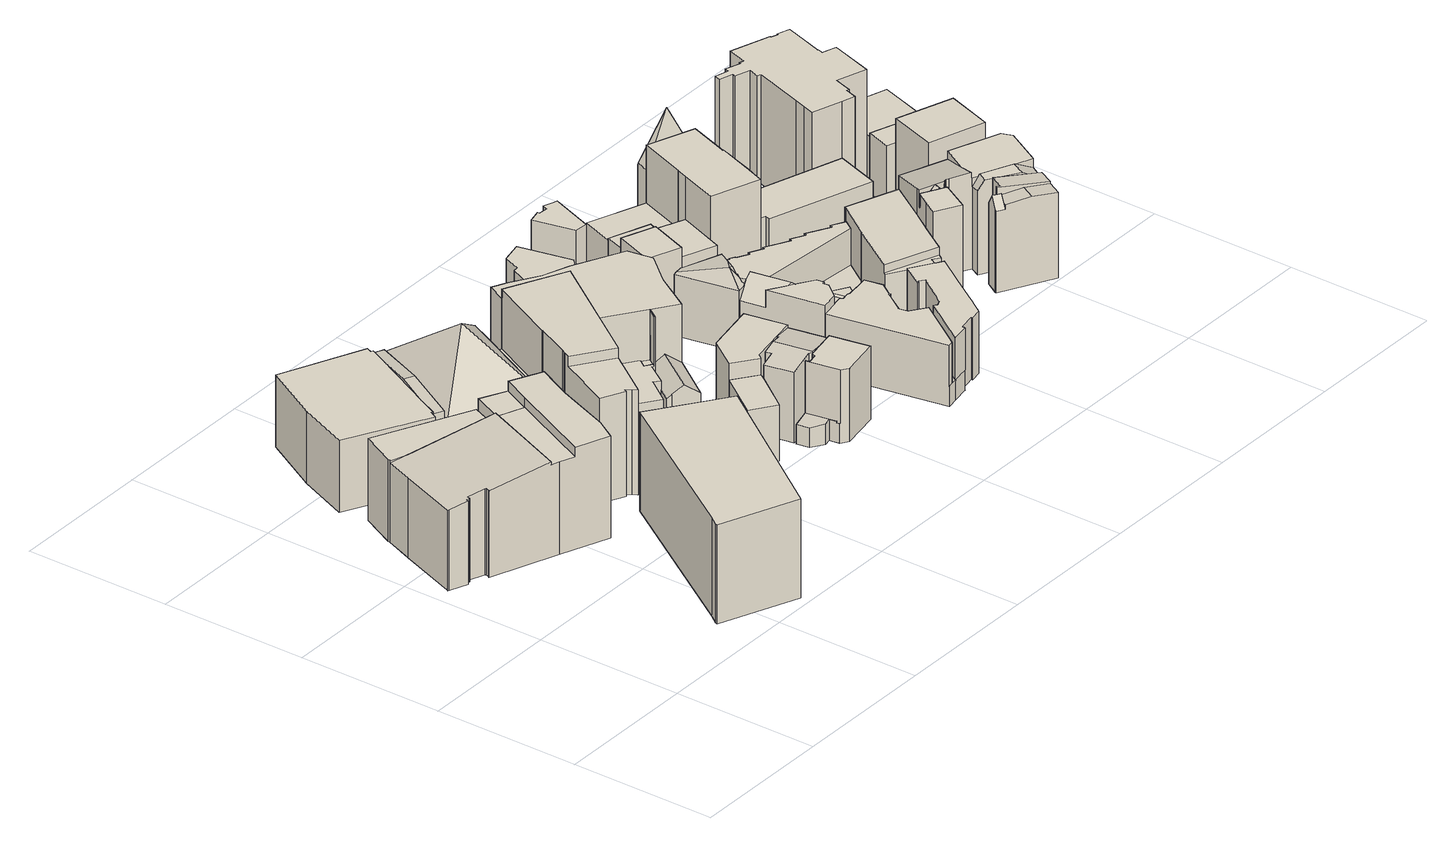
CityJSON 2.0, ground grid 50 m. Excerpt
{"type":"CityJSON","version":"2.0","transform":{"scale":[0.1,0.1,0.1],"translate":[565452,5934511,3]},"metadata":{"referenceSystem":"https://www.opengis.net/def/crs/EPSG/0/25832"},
"CityObjects":{
"building1":{"type":"Building","attributes":{"Gemeindeschluessel":"02100108","Geometrietyp2DReferenz":"3000","measuredHeight":35,"function":"31001_2010","roofType":"1000","storeysAboveGround":9},"address":[{"Country":"Germany","Locality":"Hamburg","ThoroughfareName":"Dammtorstraße","ThoroughfareNumber":"30"}],"geometry":[{"type":"Solid","lod":"2","boundaries":[[[[0,1,2,3,4,5,6,7,8,9,10,11,12,13,14,15,16,17,18]],[[2,19,20,21,22,23,24]],[[25,26,27,28,29,30,31]],[[32,33,34,35]],[[36,6,5,37]],[[37,5,4,38]],[[30,1,0,31]],[[39,18,17,40]],[[40,17,16,41]],[[41,16,15,42]],[[42,15,14,43]],[[43,14,13,44]],[[44,13,12,45]],[[45,12,11,46]],[[46,11,10,47]],[[47,10,9,48]],[[48,9,8,49]],[[49,8,7,50]],[[50,7,6,36]],[[51,23,22,52]],[[52,22,21,53]],[[34,20,19,35]],[[2,24,3]],[[26,54,55,27]],[[56,57,58,59]],[[59,58,60,61]],[[61,60,62,63]],[[56,59,61,63,64,39,40,41,42,43,44,45,46,47,48,49,50,36,37,38,51,52,53,65,66,67,68,69]],[[51,38,4,3,24,23]],[[39,64,25,31,0,18]],[[70,69,68,71]],[[57,56,69,70]],[[71,68,67,72]],[[64,63,62,54,26,25]],[[67,66,28,27,55,72]],[[66,65,33,32,29,28]],[[65,53,21,20,34,33]],[[1,30,29,32,35,19,2]],[[71,72,55,54,62,60,58,57,70]]]]}]},
"building2":{"type":"Building","attributes":{"Gemeindeschluessel":"02100108","Geometrietyp2DReferenz":"3000","measuredHeight":34.11,"function":"31001_2010","roofType":"1000","storeysAboveGround":8},"address":[{"Country":"Germany","Locality":"Hamburg","ThoroughfareName":"Gänsemarkt","ThoroughfareNumber":"45"}],"geometry":[{"type":"Solid","lod":"2","boundaries":[[[[73,74,75,76]],[[77,78,79,80,75,74]],[[81,73,76,82,83,84]],[[84,83,79,78]],[[73,81,77,74]],[[81,84,78,77]],[[83,82,80,79]],[[82,76,75,80]]]]}]},
"building3":{"type":"Building","attributes":{"Gemeindeschluessel":"02100108","Geometrietyp2DReferenz":"3000","measuredHeight":31.42,"function":"31001_2090","roofType":"1000","storeysAboveGround":7},"address":[{"Country":"Germany","Locality":"Hamburg","ThoroughfareName":"Kleine Theaterstraße","ThoroughfareNumber":"10"}],"geometry":[{"type":"Solid","lod":"2","boundaries":[[[[85,86,87,88]],[[88,87,89,90]],[[90,89,91,92]],[[86,85,92,91]],[[92,85,88,90]],[[86,91,89,87]]]]}]},
"building4":{"type":"Building","attributes":{"name":"Staatsoper","Gemeindeschluessel":"02100108","Geometrietyp2DReferenz":"3000","measuredHeight":39.15,"function":"31001_3030","roofType":"1000","storeysAboveGround":8},"address":[{"Country":"Germany","Locality":"Hamburg","ThoroughfareName":"Dammtorstraße","ThoroughfareNumber":"28"}],"geometry":[{"type":"Solid","lod":"2","boundaries":[[[[93,94,95,96,97,98,99,100,101,102,103]],[[104,105,106,103,107]],[[108,109,110,111]],[[112,113,114,115,116,117]],[[118,119,120,116,115,121,122,123,124]],[[105,125,126,93,106]],[[121,115,127,128]],[[114,129,130,131,132,133,134,135,127,115]],[[136,99,98,137]],[[137,98,97,138]],[[138,97,96,139]],[[139,96,95,140]],[[126,94,93]],[[103,102,107]],[[141,101,100,142]],[[142,100,99,136]],[[109,112,117,110]],[[143,120,119,144]],[[145,123,122,146]],[[147,135,134,148]],[[148,134,133,149]],[[149,133,132,150]],[[150,132,131,151]],[[151,131,130,152]],[[152,130,129,153]],[[154,155,156,143,144,141,142,136,137,138,139,140,145,146,157,147,148,149,150,151,152,153]],[[145,140,95,94,126,125,124,123]],[[141,144,119,118,104,107,102,101]],[[143,156,111,110,117,116,120]],[[157,146,122,121,128]],[[147,157,128,127,135]],[[154,153,129,114,113]],[[156,155,108,111]],[[155,154,113,112,109,108]],[[118,124,125,105,104]],[[93,103,106]]]]}]},
"building5":{"type":"Building","attributes":{"Gemeindeschluessel":"02100108","Geometrietyp2DReferenz":"3000","measuredHeight":7.94,"function":"51009_1610","roofType":"1000"},"address":[{"Country":"Germany","Locality":"Hamburg"}],"geometry":[{"type":"Solid","lod":"2","boundaries":[[[[158,159,160,161]],[[161,160,162,163]],[[163,162,164,165]],[[165,164,166,167]],[[167,166,168,169]],[[170,171,172,173]],[[173,172,159,158]],[[174,175,171,170]],[[175,174,176,177]],[[177,176,169,168]],[[169,176,174,170,173,158,161,163,165,167]],[[177,168,166,164,162,160,159,172,171,175]]]]}]},
"building6":{"type":"Building","attributes":{"Gemeindeschluessel":"02100108","Geometrietyp2DReferenz":"3000","measuredHeight":39.45,"function":"31001_2010","roofType":"1000","storeysAboveGround":10},"address":[{"Country":"Germany","Locality":"Hamburg","ThoroughfareName":"Große Theaterstraße","ThoroughfareNumber":"25"}],"geometry":[{"type":"Solid","lod":"2","boundaries":[[[[178,179,180,181]],[[182,183,184,185]],[[185,184,186,187]],[[187,186,188,189]],[[190,191,192,193]],[[193,192,194,195]],[[196,197,198,199]],[[200,201,202,203]],[[204,205,206,207]],[[207,206,208,209]],[[180,210,211,181]],[[212,213,214,215]],[[215,214,216,217]],[[218,219,220,221]],[[222,223,224,225]],[[225,224,226,227]],[[181,211,228,178]],[[229,230,231,232]],[[202,201,233,234,194,192,191,198,197,235]],[[195,194,234,236]],[[237,238,203,202,235,239]],[[199,198,191,190,189,188]],[[240,241,242,216,214,213,220,219,243,208,206,205,200,203,238]],[[212,215,217,244,229,232,245,246,247,248,249,182,185,187,189,190,193,195,236,222,225,227,250,251,204,207,209,252,218,221]],[[253,254,226,224,223,255]],[[256,231,230,257,228,211,210,237,239,258]],[[253,255,233,201]],[[226,254,250,227]],[[218,252,243,219]],[[241,240,179,178,228,257]],[[229,244,242,241,257,230]],[[244,217,216,242]],[[212,221,220,213]],[[240,238,237,210,180,179]],[[252,209,208,243]],[[231,256,245,232]],[[256,258,246,245]],[[204,251,201,200,205]],[[251,250,254,253,201]],[[222,236,234,233,255,223]],[[247,246,258,239,235]],[[183,182,249,259]],[[259,249,248,260]],[[248,247,235,197,196,260]],[[259,260,196,199,188,186,184,183]]]]}]},
"building7":{"type":"Building","attributes":{"Gemeindeschluessel":"02100108","Geometrietyp2DReferenz":"3000","measuredHeight":18.53,"function":"31001_2310","roofType":"3100","storeysAboveGround":3},"address":[{"Country":"Germany","Locality":"Hamburg","ThoroughfareName":"Büschstraße","ThoroughfareNumber":"9"}],"geometry":[{"type":"Solid","lod":"2","boundaries":[[[[261,262,263,264]],[[262,265,266,263]],[[267,268,269,270]],[[269,262,261,270]],[[262,271,272,265]],[[273,274,275,276]],[[277,278,279,280,281,282,283,273,276,284]],[[285,275,274,286,287,272,271,288,289,290]],[[287,286,283,282]],[[291,277,284,292]],[[284,276,275,285,292]],[[286,274,273,283]],[[279,278,289,288,268,267]],[[278,277,291,290,289]],[[262,269,268,288,271,262,263]],[[282,281,266,265,272,287]],[[280,279,267,270,261,264]],[[281,280,264,263,266]],[[291,292,285,290]]]]}]},
"building8":{"type":"Building","attributes":{"Gemeindeschluessel":"02100108","Geometrietyp2DReferenz":"3000","measuredHeight":19.23,"function":"31001_2010","roofType":"1000","storeysAboveGround":5},"address":[{"Country":"Germany","Locality":"Hamburg","ThoroughfareName":"Büschstraße"}],"geometry":[{"type":"Solid","lod":"2","boundaries":[[[[293,294,295,296,297]],[[298,299,300,301,302]],[[299,296,295,300]],[[300,295,294,301]],[[301,294,293,302]],[[298,297,296,299]],[[298,302,293,297]]]]}]},
"building9":{"type":"Building","attributes":{"Gemeindeschluessel":"02100108","Geometrietyp2DReferenz":"3000","measuredHeight":25.16,"function":"31001_2310","roofType":"1000","storeysAboveGround":5},"address":[{"Country":"Germany","Locality":"Hamburg","ThoroughfareName":"Colonnaden","ThoroughfareNumber":"21"}],"geometry":[{"type":"Solid","lod":"2","boundaries":[[[[303,304,305,306,307,308,309]],[[310,311,312,313]],[[312,307,306,313]],[[314,305,304,315]],[[315,304,303,316]],[[316,303,309,317]],[[318,319,320,321]],[[321,320,322,323]],[[323,322,324,325]],[[325,324,326,327]],[[327,326,328,329]],[[330,331,314,315,316,317,318,321,323,325,327,329]],[[331,330,332,333,311,310]],[[334,308,307,312,311,333]],[[332,330,329,328]],[[314,331,310,313,306,305]],[[318,317,309,308,334,319]],[[332,328,326,324,322,320,319,334,333]]]]}]},
"building10":{"type":"Building","attributes":{"Gemeindeschluessel":"02100108","Geometrietyp2DReferenz":"3000","measuredHeight":24.5,"function":"31001_2010","roofType":"1000","storeysAboveGround":6},"address":[{"Country":"Germany","Locality":"Hamburg","ThoroughfareName":"Büschstraße","ThoroughfareNumber":"12"}],"geometry":[{"type":"Solid","lod":"2","boundaries":[[[[335,336,337,338,339,340]],[[341,342,343,344,345,346]],[[343,338,337,344]],[[344,337,336,345]],[[345,336,335,346]],[[341,340,339,342]],[[342,339,338,343]],[[341,346,335,340]]]]}]},
"building11":{"type":"Building","attributes":{"Gemeindeschluessel":"02100108","Geometrietyp2DReferenz":"3000","measuredHeight":25.73,"function":"31001_2310","roofType":"3100","storeysAboveGround":5},"address":[{"Country":"Germany","Locality":"Hamburg","ThoroughfareName":"Colonnaden","ThoroughfareNumber":"25"}],"geometry":[{"type":"Solid","lod":"2","boundaries":[[[[347,348,349,350,351,352,353,354]],[[355,354,353,356]],[[356,353,352,357]],[[358,349,348,359]],[[359,348,347,360]],[[360,347,354,355]],[[361,362,363,364]],[[358,359,360,355,356,357,365,361,364,366]],[[367,366,364,363]],[[362,361,365,368]],[[358,366,367,350,349]],[[365,357,352,351,368]],[[362,368,351,350,367,363]]]]}]},
"building12":{"type":"Building","attributes":{"Gemeindeschluessel":"02100108","Geometrietyp2DReferenz":"3000","measuredHeight":24.22,"function":"31001_2310","roofType":"1000","storeysAboveGround":6},"address":[{"Country":"Germany","Locality":"Hamburg","ThoroughfareName":"Colonnaden","ThoroughfareNumber":"37"}],"geometry":[{"type":"Solid","lod":"2","boundaries":[[[[369,370,371,372,373,374,375,376,377,378]],[[379,380,381,382,383,384,385,386,387,388]],[[379,378,377,380]],[[380,377,376,381]],[[381,376,375,382]],[[382,375,374,383]],[[383,374,373,384]],[[384,373,372,385]],[[385,372,371,386]],[[386,371,370,387]],[[387,370,369,388]],[[379,388,369,378]]]]}]},
"building13":{"type":"Building","attributes":{"Gemeindeschluessel":"02100108","Geometrietyp2DReferenz":"3000","measuredHeight":22.29,"function":"31001_2010","roofType":"3200","storeysAboveGround":4},"address":[{"Country":"Germany","Locality":"Hamburg","ThoroughfareName":"Colonnaden","ThoroughfareNumber":"60"}],"geometry":[{"type":"Solid","lod":"2","boundaries":[[[[389,390,391,392]],[[390,393,394,395,396,397,391]],[[398,399,400,390,389]],[[401,402,403,390,400]],[[403,393,390]],[[404,389,392,405]],[[406,397,396,407]],[[407,396,395,408]],[[408,395,394,409]],[[410,399,398,411]],[[411,398,389,404]],[[412,402,401,413]],[[412,413,410,411,404,405,406,407,408,409]],[[412,409,394,393,403,402]],[[410,413,401,400,399]],[[406,405,392,391,397]]]]}]},
"building14":{"type":"Building","attributes":{"Gemeindeschluessel":"02100108","Geometrietyp2DReferenz":"3000","measuredHeight":24.41,"function":"31001_2310","roofType":"3100","storeysAboveGround":4},"address":[{"Country":"Germany","Locality":"Hamburg","ThoroughfareName":"Colonnaden","ThoroughfareNumber":"50"}],"geometry":[{"type":"Solid","lod":"2","boundaries":[[[[414,415,416,417,418,419]],[[420,421,422,423,424,425,415,426,427]],[[428,429,430,431,432]],[[433,434,435,436,437]],[[438,439,440,441,442]],[[404,419,418,411]],[[414,426,415]],[[425,424,443]],[[444,423,422,445]],[[431,421,420,432]],[[446,447,448,449]],[[449,448,450,451]],[[451,450,452,453]],[[453,452,454,455]],[[455,454,456,457]],[[457,456,458,459]],[[437,430,429,433]],[[442,435,434,438]],[[460,441,440,461]],[[461,440,439,462]],[[463,464,465,466]],[[466,465,467,468]],[[468,467,469,470]],[[471,472,404,411,446,449,451,453,455,457,459,463,466,468,470,473,444,445,474,475,460,461,462]],[[472,471,428,432,420,427]],[[471,462,439,438,434,433,429,428]],[[460,475,436,435,442,441]],[[475,474,431,430,437,436]],[[476,473,470,469]],[[464,463,459,458]],[[474,445,422,421,431]],[[444,473,476,443,424,423]],[[404,472,427,426,414,419]],[[415,425,416]],[[446,411,418,417,447]],[[464,458,456,454,452,450,448,447,417,416,425,443,476,469,467,465]]]]}]},
"building15":{"type":"Building","attributes":{"Gemeindeschluessel":"02100108","Geometrietyp2DReferenz":"3000","measuredHeight":21.45,"function":"31001_2310","roofType":"1000","storeysAboveGround":5},"address":[{"Country":"Germany","Locality":"Hamburg","ThoroughfareName":"Colonnaden","ThoroughfareNumber":"46"}],"geometry":[{"type":"Solid","lod":"2","boundaries":[[[[477,478,479,480,481,482,483,484,485]],[[486,487,488,489]],[[489,488,490,491]],[[491,490,492,493]],[[494,495,496,497]],[[497,496,498,499]],[[483,500,501,484]],[[484,501,502,485]],[[481,503,504,482]],[[505,506,507,508]],[[509,510,511,512]],[[512,511,513,514]],[[514,513,515,516]],[[480,517,503,481]],[[518,519,520,521]],[[521,520,522,523]],[[523,522,524,525]],[[525,524,526,527]],[[528,529,530,531]],[[532,533,534,535]],[[536,537,538,539]],[[540,541,542,543]],[[543,542,544,545]],[[546,479,478,547]],[[547,478,477,548]],[[499,498,549,550]],[[551,552,553,554]],[[554,553,555,556]],[[557,558,559,548,477,485,502,560,561,562,563]],[[564,565,566,527,526,567,550,549,568,569,570]],[[507,571,572,573,541,540,574,575,576,508]],[[517,515,513,511,510,577,578,579,580,581,538,537,534,533,544,542,541,573,572,571,507,506,504,503]],[[582,583,584,585,586,509,512,514,516,587,546,547,548,559,558,557,563,588,589,486,489,491,493,590,551,554,556,591,592,593,594,536,539],[543,545,595,528,531,596,518,521,523,525,527,566,565,564,570,597,598,599,600,601,602,505,508,576,575,574,540]],[[561,560,502,501,500,603,604,605,606,569,568,549,498,496,495,492,490,488,487,607,608,562]],[[550,567,526,524,522,520,519,609,530,529,532,535,610,611,612,555,553,552,494,497,499]],[[562,608,607,487,486,589,588,563]],[[500,483,482,504,506,505,602,601,600,603]],[[509,586,585,584,579,578,577,510]],[[537,536,594,593,592,611,610,535,534]],[[584,583,582,539,538,581,580,579]],[[595,545,544,533,532,529,528]],[[530,609,519,518,596,531]],[[612,611,592,591,556,555]],[[480,479,546,587,516,515,517]],[[492,495,494,552,551,590,493]],[[604,603,600,599,598,605]],[[598,597,570,569,606,605]]]]}]},
"building16":{"type":"Building","attributes":{"Gemeindeschluessel":"02000000","Geometrietyp2DReferenz":"3000","measuredHeight":25.08,"function":"31001_2010","roofType":"1000","storeysAboveGround":6},"address":[{"Country":"Germany","Locality":"Hamburg","ThoroughfareName":"Colonnaden 68"}],"geometry":[{"type":"Solid","lod":"2","boundaries":[[[[613,614,615,616,617,618,619,620,621,622]],[[623,624,625,626,627,628,629,630,631,632]],[[623,622,621,624]],[[624,621,620,625]],[[625,620,619,626]],[[626,619,618,627]],[[627,618,617,628]],[[628,617,616,629]],[[629,616,615,630]],[[630,615,614,631]],[[631,614,613,632]],[[632,613,622,623]]]]}]},
"building17":{"type":"Building","attributes":{"Gemeindeschluessel":"02100108","Geometrietyp2DReferenz":"3000","measuredHeight":20.01,"function":"31001_1120","roofType":"1000","storeysAboveGround":4},"address":[{"Country":"Germany","Locality":"Hamburg","ThoroughfareName":"Fehlandtstraße","ThoroughfareNumber":"43"}],"geometry":[{"type":"Solid","lod":"2","boundaries":[[[[633,634,635,636]],[[637,638,634,633]],[[639,640,638,637]],[[640,639,636,635]],[[636,639,637,633]],[[640,635,634,638]]]]}]},
"building18":{"type":"Building","attributes":{"Gemeindeschluessel":"02100108","Geometrietyp2DReferenz":"3000","measuredHeight":16.62,"function":"31001_2100","roofType":"1000","storeysAboveGround":4},"address":[{"Country":"Germany","Locality":"Hamburg","ThoroughfareName":"Fehlandtstraße","ThoroughfareNumber":"41"}],"geometry":[{"type":"Solid","lod":"2","boundaries":[[[[641,642,643,644]],[[645,646,644,643]],[[647,648,646,645]],[[647,649,650,648]],[[650,649,651,652]],[[652,651,642,641]],[[643,642,651,649,647,645]],[[641,644,646,648,650,652]]]]}]},
"building19":{"type":"Building","attributes":{"Gemeindeschluessel":"02100108","Geometrietyp2DReferenz":"3000","measuredHeight":19.13,"function":"31001_2010","roofType":"1000","storeysAboveGround":6},"address":[{"Country":"Germany","Locality":"Hamburg","ThoroughfareName":"Große Theaterstraße","ThoroughfareNumber":"7"}],"geometry":[{"type":"Solid","lod":"2","boundaries":[[[[653,592,654,655]],[[656,657,658,659,660,661]],[[662,663,664,665]],[[666,667,668,669]],[[670,671,672,673]],[[673,672,674,675]],[[675,674,676,677]],[[678,679,671,670]],[[680,681,682,683]],[[683,682,684,685]],[[685,684,686,687]],[[687,686,688,689]],[[689,688,690,691]],[[691,690,692,693]],[[693,692,694,695]],[[695,694,696,697]],[[697,696,698,699]],[[657,656,700,701]],[[702,703,704,705]],[[659,658,655,654]],[[667,666,706,707]],[[707,706,708,709]],[[592,653,710,556]],[[556,710,665,664]],[[663,662,711,712]],[[712,711,713,714]],[[714,713,669,668]],[[715,716,717,718]],[[718,717,719,720]],[[720,719,721,722]],[[722,721,723,724]],[[724,723,661,660]],[[659,654,592,556,664,663,712,714,668,667,707,709,725,726,678,670,673,675,677,680,683,685,687,689,691,693,695,697,699,715,718,720,722,724,660]],[[725,709,708,701,700,703,702,727]],[[716,715,699,698]],[[679,678,726,728]],[[728,726,725,727]],[[680,677,676,705,704,681]],[[653,655,658,657,701,708,706,666,669,713,711,662,665,710]],[[716,698,696,694,692,690,688,686,684,682,681,704,703,700,656,661,723,721,719,717]],[[728,727,702,705,676,674,672,671,679]]]]}]},
"building20":{"type":"Building","attributes":{"Gemeindeschluessel":"02100108","Geometrietyp2DReferenz":"3000","measuredHeight":17.38,"function":"31001_2050","roofType":"1000","storeysAboveGround":4},"address":[{"Country":"Germany","Locality":"Hamburg","ThoroughfareName":"Große Theaterstraße","ThoroughfareNumber":"41"}],"geometry":[{"type":"Solid","lod":"2","boundaries":[[[[729,730,731,732]],[[733,734,735,736]],[[732,737,738,729]],[[739,731,730,740]],[[741,742,743,738,737,744,735,734]],[[745,733,736,746,739,740,747,748]],[[733,745,741,734]],[[745,748,742,741]],[[748,747,743,742]],[[747,740,730,729,738,743]],[[739,746,744,737,732,731]],[[746,736,735,744]]]]}]},
"building21":{"type":"Building","attributes":{"Gemeindeschluessel":"02100108","Geometrietyp2DReferenz":"3000","measuredHeight":42.84,"function":"31001_2010","roofType":"1000","storeysAboveGround":8},"address":[{"Country":"Germany","Locality":"Hamburg","ThoroughfareName":"Große Theaterstraße","ThoroughfareNumber":"42"}],"geometry":[{"type":"Solid","lod":"2","boundaries":[[[[749,750,751,752,753,754]],[[755,756,757,758,759]],[[757,760,758]],[[756,761,757]],[[762,754,753,763]],[[764,750,749,765]],[[765,749,754,762]],[[766,767,768,769]],[[769,768,770,771]],[[771,770,772,773]],[[773,772,774,775]],[[751,776,777,752]],[[759,778,779,755]],[[780,781,782,783]],[[784,785,786,787]],[[787,786,761,756,755,779,781,780]],[[788,789,790,791,778,759,758,760]],[[766,769,771,773,775,792,793,794,764,765,762,763,790,789,784,787,780,783]],[[774,772,770,768,767,782,781,779,778,791,777,776,795,796,797]],[[785,784,789,788]],[[774,797,792,775]],[[782,767,766,783]],[[796,795,794,793]],[[797,796,793,792]],[[764,794,795,776,751,750]],[[790,763,753,752,777,791]],[[785,788,760,757,761,786]]]]}]},
"building22":{"type":"Building","attributes":{"Gemeindeschluessel":"02100108","Geometrietyp2DReferenz":"3000","measuredHeight":23.75,"function":"31001_1120","roofType":"1000","storeysAboveGround":5},"address":[{"Country":"Germany","Locality":"Hamburg","ThoroughfareName":"Große Theaterstraße","ThoroughfareNumber":"1"}],"geometry":[{"type":"Solid","lod":"2","boundaries":[[[[798,799,800,801]],[[801,800,802,803]],[[803,802,804,805]],[[806,807,808,809]],[[809,808,810,811]],[[811,810,812,813]],[[814,815,816,817]],[[817,816,818,819]],[[814,817,819,820,798,801,803,805,806,809,811,813]],[[814,813,812,821,822,815]],[[822,821,823,824]],[[807,806,805,804]],[[825,820,819,818]],[[798,820,825,824,823,799]],[[807,804,802,800,799,823,821,812,810,808]],[[825,818,816,815,822,824]]]]}]},
"building23":{"type":"Building","attributes":{"Gemeindeschluessel":"02100108","Geometrietyp2DReferenz":"3000","measuredHeight":17.25,"function":"31001_2010","roofType":"1000","storeysAboveGround":5},"address":[{"Country":"Germany","Locality":"Hamburg","ThoroughfareName":"Große Theaterstraße","ThoroughfareNumber":"44"}],"geometry":[{"type":"Solid","lod":"2","boundaries":[[[[826,827,828,829]],[[829,828,830,831]],[[831,830,832,833]],[[833,832,834,835]],[[836,837,838,839]],[[839,838,840,841]],[[841,840,842,843]],[[843,842,844,845]],[[837,836,835,834]],[[827,826,845,844]],[[845,826,829,831,833,835,836,839,841,843]],[[827,844,842,840,838,837,834,832,830,828]]]]}]},
"building24":{"type":"Building","attributes":{"Gemeindeschluessel":"02100108","Geometrietyp2DReferenz":"3000","measuredHeight":32.41,"function":"31001_2010","roofType":"3100","storeysAboveGround":5},"address":[{"Country":"Germany","Locality":"Hamburg","ThoroughfareName":"Neuer Jungfernstieg","ThoroughfareNumber":"15"}],"geometry":[{"type":"Solid","lod":"2","boundaries":[[[[846,847,848,849,850,851]],[[848,852,853,854,849]],[[847,855,856,857,858,859,852]],[[860,861,862,863,864,865]],[[866,867,857,856]],[[868,851,850,869]],[[846,855,847]],[[852,859,853]],[[870,864,863,871]],[[871,863,862,872]],[[872,862,861,873]],[[874,868,869,875,876,870,871,872,873]],[[868,874,866,856,855,846,851]],[[860,865,858,857,867]],[[874,873,861,860,867,866]],[[870,876,858,865,864]],[[876,875,854,853,859,858]],[[847,852,848]],[[875,869,850,849,854]]]]}]},
"building25":{"type":"Building","attributes":{"Gemeindeschluessel":"02100108","Geometrietyp2DReferenz":"3000","measuredHeight":33.99,"function":"31001_2010","roofType":"1000","storeysAboveGround":5},"address":[{"Country":"Germany","Locality":"Hamburg","ThoroughfareName":"Große Theaterstraße","ThoroughfareNumber":"1a"}],"geometry":[{"type":"Solid","lod":"2","boundaries":[[[[877,878,879,880,881]],[[882,883,884,885,886]],[[884,887,885]],[[884,888,889,890,887]],[[883,891,888,884]],[[892,893,894,895,896]],[[897,898,899,900,901,902,903,904,905,894]],[[906,907,893,892]],[[908,909,897,907,906]],[[813,881,880,811]],[[886,879,878,882]],[[910,877,881,813]],[[809,911,912,806]],[[913,914,915,916]],[[916,915,917,918]],[[918,917,919,920]],[[889,921,922,890]],[[902,923,903]],[[902,901,924]],[[925,900,899,926]],[[909,898,897]],[[894,905,895]],[[873,908,906,892,896,927]],[[811,880,879,886,885,887,890,922,911,809]],[[873,927,928,913,916,918,920,929,910,813,811,809,806,925,926]],[[910,929,891,883,882,878,877]],[[929,920,919,921,889,888,891]],[[924,901,900,925,806,912]],[[914,913,928,904,903,923]],[[897,894,893,907]],[[873,926,899,898,909,908]],[[928,927,896,895,905,904]],[[914,923,902,924,912,911,922,921,919,917,915]]]]}]},
"building26":{"type":"Building","attributes":{"Gemeindeschluessel":"02100108","Geometrietyp2DReferenz":"3000","measuredHeight":37.66,"function":"31001_2010","roofType":"1000","storeysAboveGround":11},"address":[{"Country":"Germany","Locality":"Hamburg","ThoroughfareName":"Neuer Jungfernstieg","ThoroughfareNumber":"18"}],"geometry":[{"type":"Solid","lod":"2","boundaries":[[[[930,931,932,933,934,935,936,937,938,939,940,941,942,943,944,945,946,947,948,949,950,951,952,953,954,955,956,957,958,959,960,961,962]],[[963,964,965,966,967,968,969,970,971,972,973,974,975,976,977,978,979,980,981,982,983,984,985,986,987,988,989,990,991,992,993,994,995]],[[995,994,931,930]],[[994,993,932,931]],[[993,992,933,932]],[[992,991,934,933]],[[991,990,935,934]],[[990,989,936,935]],[[989,988,937,936]],[[988,987,938,937]],[[987,986,939,938]],[[986,985,940,939]],[[985,984,941,940]],[[984,983,942,941]],[[983,982,943,942]],[[982,981,944,943]],[[981,980,945,944]],[[980,979,946,945]],[[979,978,947,946]],[[978,977,948,947]],[[977,976,949,948]],[[976,975,950,949]],[[975,974,951,950]],[[974,973,952,951]],[[973,972,953,952]],[[972,971,954,953]],[[971,970,955,954]],[[970,969,956,955]],[[969,968,957,956]],[[968,967,958,957]],[[967,966,959,958]],[[966,965,960,959]],[[965,964,961,960]],[[964,963,962,961]],[[963,995,930,962]]]]}]},
"building27":{"type":"Building","attributes":{"Gemeindeschluessel":"02100108","Geometrietyp2DReferenz":"3000","measuredHeight":28.36,"function":"31001_2010","roofType":"1000","storeysAboveGround":6},"address":[{"Country":"Germany","Locality":"Hamburg","ThoroughfareName":"Große Theaterstraße","ThoroughfareNumber":"50"}],"geometry":[{"type":"Solid","lod":"2","boundaries":[[[[996,997,998,999]],[[999,998,1000,1001]],[[1001,1000,1002,1003]],[[997,996,1003,1002]],[[1003,996,999,1001]],[[997,1002,1000,998]]]]}]},
"building28":{"type":"Building","attributes":{"Gemeindeschluessel":"02100108","Geometrietyp2DReferenz":"3000","measuredHeight":20.6,"function":"31001_2010","roofType":"1000","storeysAboveGround":5},"address":[{"Country":"Germany","Locality":"Hamburg","ThoroughfareName":"Neuer Jungfernstieg","ThoroughfareNumber":"17a"}],"geometry":[{"type":"Solid","lod":"2","boundaries":[[[[1004,1005,1006,1007]],[[1008,1009,1010,1011]],[[1010,1007,1006,1011]],[[1008,1005,1004,1009]],[[1010,1009,1004,1007]],[[1008,1011,1006,1005]]]]}]},
"building29":{"type":"Building","attributes":{"Gemeindeschluessel":"02100108","Geometrietyp2DReferenz":"3000","measuredHeight":14.34,"function":"31001_3210","roofType":"1000","storeysAboveGround":3},"address":[{"Country":"Germany","Locality":"Hamburg","ThoroughfareName":"Neuer Jungfernstieg","ThoroughfareNumber":"19"}],"geometry":[{"type":"Solid","lod":"2","boundaries":[[[[1012,1013,1014,1015]],[[1016,1017,1018,1019]],[[1019,1018,1020,1021]],[[1022,1023,1024,1025]],[[1025,1024,1026,1027]],[[1027,1026,1017,1016]],[[1028,1020,1018,1017,1026,1024,1023,1029,1030,1014,1013]],[[1022,1025,1027,1016,1019,1021,1031,1012,1015,1032,1033]],[[1022,1033,1029,1023]],[[1031,1021,1020,1028]],[[1012,1031,1028,1013]],[[1033,1032,1030,1029]],[[1032,1015,1014,1030]]]]}]}
},
"vertices":[
[337,713,371],[458,1008,371],[165,1121,325],[118,1139,318],[82,1045,318],[6,845,319],[4,842,319],[8,840,319],[69,816,329],[70,819,329],[72,825,329],[82,821,330],[85,829,330],[140,808,339],[140,807,339],[144,806,340],[139,791,340],[137,792,340],[137,790,340],[458,1008,325],[501,1111,325],[180,1267,325],[121,1148,325],[120,1143,325],[118,1139,325],[363,703,361],[415,683,361],[548,969,361],[459,1005,361],[460,1008,361],[458,1008,361],[337,713,361],[460,1008,317],[507,1108,317],[501,1111,317],[458,1008,317],[4,842,43],[6,845,43],[82,1045,43],[137,790,43],[137,792,43],[139,791,43],[144,806,43],[140,807,43],[140,808,43],[85,829,43],[82,821,43],[72,825,43],[70,819,43],[69,816,43],[8,840,43],[120,1143,43],[121,1148,43],[180,1267,43],[415,683,393],[548,969,393],[656,920,43],[656,920,393],[643,892,393],[643,892,43],[573,710,393],[573,710,43],[529,639,393],[529,639,43],[363,703,43],[507,1108,43],[459,1005,43],[549,969,43],[595,1065,43],[702,1013,43],[702,1013,393],[595,1065,393],[549,969,393],
[347,111,29],[347,111,370],[350,118,370],[350,118,29],[612,3,370],[963,501,370],[719,674,370],[374,151,370],[612,3,29],[374,151,29],[719,674,29],[963,501,29],
[507,1108,46],[507,1108,360],[595,1065,360],[595,1065,46],[549,969,360],[549,969,46],[459,1005,360],[459,1005,46],
[608,1527,281],[641,1594,281],[633,1598,281],[640,1615,281],[360,1741,281],[250,1545,281],[177,1371,281],[453,1226,281],[465,1249,281],[470,1246,281],[500,1308,281],[503,1230,275],[587,1402,292],[554,1417,292],[470,1246,275],[748,1081,163],[752,1089,163],[493,1208,163],[492,1205,163],[752,1089,254],[758,1103,266],[776,1094,265],[731,1337,426],[493,1209,255],[493,1208,254],[503,1230,254],[504,1230,255],[503,1228,255],[682,1593,256],[681,1594,254],[673,1578,255],[673,1578,254],[673,1578,275],[641,1594,274],[965,1464,257],[962,1465,257],[783,1090,257],[819,1164,257],[820,1166,257],[822,1165,255],[935,1397,255],[937,1401,255],[967,1463,254],[177,1371,34],[250,1545,34],[360,1741,34],[640,1615,34],[633,1598,34],[465,1249,34],[453,1226,34],[503,1228,34],[504,1230,34],[673,1578,34],[681,1594,34],[967,1463,34],[937,1401,34],[935,1397,34],[822,1165,34],[820,1166,34],[819,1164,34],[783,1090,34],[758,1103,34],[748,1081,34],[492,1205,34],[962,1465,34],
[586,954,41],[586,954,121],[632,1048,121],[632,1048,41],[667,1120,121],[667,1120,41],[748,1081,121],[748,1081,41],[758,1103,121],[758,1103,41],[783,1090,121],[783,1090,41],[741,888,41],[741,888,121],[660,925,121],[660,925,41],[830,1070,41],[830,1070,121],[785,1095,41],[785,1095,121],
[1173,967,202],[1191,992,202],[1167,1009,202],[1149,984,202],[798,764,14],[798,764,375],[786,780,375],[786,780,14],[782,771,375],[782,771,14],[703,809,375],[703,809,14],[802,1013,14],[802,1013,408],[804,1016,408],[804,1016,14],[809,1026,408],[809,1026,14],[918,904,375],[918,904,408],[792,992,408],[792,992,375],[979,1376,375],[979,1376,408],[1181,1278,408],[1181,1278,375],[1011,1441,14],[1011,1441,375],[1063,1416,375],[1063,1416,14],[1156,1360,375],[1156,1360,14],[1167,1009,205],[1149,984,205],[1349,1063,14],[1349,1063,375],[1271,936,375],[1271,936,14],[1192,992,375],[1192,992,14],[1415,1244,14],[1415,1244,375],[1430,1159,375],[1430,1159,14],[819,1164,14],[819,1164,202],[820,1166,202],[820,1166,14],[822,1165,202],[822,1165,14],[1173,967,205],[1159,961,14],[1159,961,205],[1113,892,205],[1113,892,14],[864,1141,408],[865,1141,408],[919,904,408],[865,1141,14],[1050,1092,205],[1050,1092,375],[919,904,205],[1191,992,375],[1165,956,375],[1167,955,375],[1245,1327,375],[1167,955,14],[1092,907,14],[1033,824,14],[919,904,14],[898,875,14],[809,748,14],[935,1397,14],[979,1376,14],[1245,1327,14],[979,1376,202],[935,1397,202],[864,1141,202],[1092,907,205],[1165,956,205],[1033,824,205],[809,748,375],[898,875,375],
[1054,810,102],[1079,846,96],[1059,861,96],[1033,824,102],[1112,893,87],[1092,907,87],[1066,801,87],[1092,837,87],[1079,846,87],[1054,810,87],[1079,846,175],[1112,893,175],[1167,955,28],[1167,955,182],[1192,992,181],[1192,992,28],[1165,786,28],[1093,838,28],[1066,801,28],[1033,824,28],[1092,907,28],[1113,892,28],[1159,961,28],[1271,936,28],[1229,966,214],[1159,961,174],[1113,892,176],[1092,837,187],[1093,838,187],[1123,816,214],[1165,786,176],[1271,936,176],
[1309,664,200],[1322,683,200],[1243,740,200],[1139,594,200],[1219,538,200],[1219,538,8],[1139,594,8],[1243,740,8],[1322,683,8],[1309,664,8],
[1337,516,72],[1378,488,75],[1402,492,78],[1406,468,78],[1407,468,78],[1388,570,78],[1328,558,72],[1408,458,72],[1410,457,72],[1407,468,72],[1406,468,72],[1402,492,5],[1378,488,5],[1337,516,5],[1328,558,5],[1392,571,5],[1392,571,257],[1395,558,257],[1395,558,5],[1427,564,257],[1427,564,5],[1432,578,257],[1432,578,5],[1544,600,257],[1544,600,5],[1570,466,257],[1570,466,5],[1433,440,5],[1408,458,5],[1433,440,257],[1410,457,257],[1388,570,257],
[1519,733,257],[1492,874,257],[1313,840,257],[1243,740,257],[1322,683,257],[1333,698,257],[1333,698,12],[1322,683,12],[1243,740,12],[1313,840,12],[1492,874,12],[1519,733,12],
[1328,566,248],[1423,584,261],[1432,578,262],[1437,579,263],[1412,706,263],[1360,696,256],[1364,675,256],[1309,664,248],[1309,664,6],[1364,675,6],[1360,696,6],[1432,578,6],[1423,584,6],[1328,566,6],[1447,720,6],[1447,720,258],[1519,733,248],[1519,733,6],[1448,713,6],[1544,600,6],[1544,600,248],[1448,713,258],
[1377,1407,272],[1388,1416,272],[1414,1439,272],[1374,1618,272],[1372,1618,272],[1372,1619,272],[1303,1603,272],[1278,1545,272],[1263,1544,272],[1228,1467,272],[1228,1467,29],[1263,1544,29],[1278,1545,29],[1303,1603,29],[1372,1619,29],[1372,1618,29],[1374,1618,29],[1414,1439,29],[1388,1416,29],[1377,1407,29],
[1616,983,234],[1688,1074,247],[1589,1194,236],[1576,1192,234],[1724,1109,241],[1749,1146,234],[1751,1149,234],[1624,1196,234],[1616,1199,234],[1658,991,234],[1659,1006,236],[1670,1025,239],[1680,1039,242],[1678,1041,242],[1698,1071,247],[1616,983,24],[1576,1192,24],[1616,1199,24],[1624,1196,24],[1751,1149,24],[1749,1146,24],[1659,1006,24],[1658,991,24],[1678,1041,24],[1680,1039,24],
[1633,899,201],[1694,861,260],[1702,856,269],[1677,990,269],[1658,991,248],[1616,983,201],[1728,720,260],[1766,768,260],[1764,788,260],[1772,789,260],[1769,815,260],[1711,851,260],[1633,899,260],[1669,708,260],[1763,726,216],[1788,731,216],[1778,783,216],[1766,768,216],[1728,720,216],[1788,731,207],[1803,734,216],[1790,799,216],[1778,784,207],[1778,783,207],[1803,734,211],[1846,742,211],[1859,760,211],[1792,801,211],[1790,799,211],[1769,815,203],[1772,789,24],[1764,788,24],[1680,990,24],[1680,990,265],[1709,982,235],[1709,982,24],[1716,993,224],[1716,993,24],[1737,979,204],[1737,979,24],[1730,968,214],[1730,968,24],[1737,935,213],[1737,935,24],[1748,937,201],[1748,937,24],[1792,801,24],[1859,760,24],[1846,742,24],[1758,890,24],[1758,890,199],[1770,893,186],[1770,893,24],[1776,871,184],[1776,871,24],[1779,851,185],[1779,851,24],[1763,726,24],[1669,708,24],[1765,846,24],[1766,768,24],[1778,784,24],[1765,846,201],
[1746,309,91],[1786,316,91],[1844,327,91],[1845,327,91],[1783,317,91],[1890,478,91],[1880,486,91],[1764,314,91],[1745,310,91],[1763,726,22],[1763,726,231],[1771,718,231],[1771,718,22],[1798,723,231],[1798,723,22],[1808,719,231],[1808,719,22],[1891,731,91],[1891,731,231],[1902,671,231],[1902,671,91],[1871,625,231],[1871,625,91],[1880,486,231],[1764,314,231],[1745,310,231],[1783,317,236],[1890,478,236],[1902,470,22],[1902,470,236],[1919,478,236],[1919,478,22],[1944,351,22],[1944,351,236],[1904,343,236],[1904,343,22],[1904,348,236],[1904,348,22],[1848,337,236],[1848,337,22],[1845,327,236],[1957,605,22],[1957,605,91],[1944,615,91],[1944,615,22],[1934,600,91],[1934,600,22],[1926,596,91],[1926,596,22],[1917,597,91],[1917,597,22],[1960,591,22],[1960,591,91],[1955,598,91],[1955,598,22],[1964,590,91],[1964,590,236],[2012,664,236],[2012,664,91],[2086,617,22],[2086,617,236],[2110,602,236],[2110,602,22],[1992,581,22],[1992,581,236],[1974,594,236],[1974,594,22],[1968,589,236],[1968,589,22],[1844,327,22],[1786,316,22],[1746,309,22],[1875,622,231],[1875,622,91],[1898,732,22],[1898,732,91],[1906,682,91],[1906,682,22],[1931,715,91],[1931,715,22],[1679,658,22],[1726,409,22],[1745,310,22],[1726,409,231],[1679,658,231],[1669,708,231],[1669,708,22],[1871,624,22],[1875,622,22],[1916,598,22],[1916,598,91],[1871,624,231],[1869,625,231],[1869,625,22],[1921,482,236],[1935,501,236],[1976,558,236],[1976,558,22],[1935,501,22],[1921,482,22],[1947,356,236],[1959,373,236],[1983,408,236],[1996,428,236],[2050,511,236],[2050,511,22],[1996,428,22],[1983,408,22],[1959,373,22],[1947,356,22],[1845,327,22],[1709,716,22],[1723,719,22],[1891,731,22],[1932,715,22],[1953,701,22],[2003,670,22],[2012,664,22],[1964,590,22],[1956,600,22],[1822,554,22],[1821,554,22],[1822,551,22],[1827,524,22],[1880,486,22],[1890,478,22],[1827,524,231],[1822,551,231],[1821,554,231],[1822,554,231],[1723,719,231],[1709,716,231],[1956,600,91],[2003,670,91],[1953,701,91],[1932,715,91],
[1541,1526,279],[1586,1523,279],[1641,1671,279],[1625,1676,279],[1595,1687,279],[1587,1669,279],[1556,1671,279],[1554,1678,279],[1550,1677,279],[1509,1667,279],[1509,1667,28],[1550,1677,28],[1554,1678,28],[1556,1671,28],[1587,1669,28],[1595,1687,28],[1625,1676,28],[1641,1671,28],[1586,1523,28],[1541,1526,28],
[1608,1318,25],[1608,1318,225],[1657,1450,225],[1657,1450,25],[1722,1275,25],[1722,1275,225],[1771,1407,25],[1771,1407,225],
[1680,1513,190],[1680,1513,24],[1657,1450,24],[1657,1450,190],[1771,1407,24],[1771,1407,190],[1794,1398,24],[1794,1398,190],[1818,1461,24],[1818,1461,190],[1713,1501,24],[1713,1501,190],
[1953,701,87],[2063,872,22],[2063,872,87],[2121,954,213],[2121,954,87],[2065,871,87],[2065,871,22],[2144,988,22],[2144,988,213],[1792,801,87],[1792,801,22],[1912,728,22],[1912,728,87],[1759,940,87],[1759,940,22],[1782,891,22],[1782,891,87],[1658,991,22],[1658,991,87],[1659,1006,87],[1659,1006,22],[1680,1039,87],[1680,1039,22],[1678,1041,87],[1678,1041,22],[1680,990,22],[1680,990,87],[1749,1146,22],[1749,1146,213],[1770,1135,213],[1770,1135,22],[1773,1138,213],[1773,1138,22],[1790,1129,213],[1790,1129,22],[1788,1126,213],[1788,1126,22],[1828,1104,213],[1828,1104,22],[1833,1113,213],[1833,1113,22],[1878,1089,213],[1878,1089,22],[1882,1097,213],[1882,1097,22],[1962,1053,213],[1962,1053,22],[1727,985,213],[1727,985,87],[1725,987,87],[1725,987,213],[1696,1068,213],[1696,1068,87],[1752,969,87],[1752,969,22],[1737,979,87],[1737,979,22],[1931,715,87],[1780,840,87],[1780,840,22],[1779,851,87],[1779,851,22],[1967,1062,22],[1967,1062,213],[2013,1037,213],[2013,1037,22],[2017,1046,213],[2017,1046,22],[2095,1003,213],[2095,1003,22],[2100,1013,213],[2100,1013,22],[1716,993,22],[1709,982,22],[1716,993,87],[1709,982,87],
[1841,1418,54],[1853,1449,54],[1818,1461,54],[1806,1431,54],[1722,1275,18],[1722,1275,192],[1771,1407,192],[1771,1407,18],[1806,1431,192],[1841,1418,192],[1818,1461,18],[1853,1449,18],[1837,1231,192],[1898,1393,192],[1841,1416,192],[1794,1398,192],[1837,1231,18],[1794,1398,18],[1841,1416,18],[1898,1393,18],
[1818,1461,143],[1853,1449,143],[1909,1428,143],[1967,1589,143],[1773,1662,143],[1713,1501,143],[2128,1530,248],[2128,1532,258],[2058,1582,429],[1970,1590,253],[1969,1589,248],[1986,1633,255],[2143,1574,258],[1713,1501,0],[1773,1662,0],[1853,1449,0],[1818,1461,0],[2073,1365,0],[2073,1365,342],[2057,1320,342],[2057,1320,0],[2040,1272,342],[2040,1272,0],[2022,1224,342],[2022,1224,0],[2014,1204,342],[2014,1204,0],[1909,1428,342],[1967,1589,342],[1969,1589,342],[2128,1530,342],[2079,1393,0],[2079,1393,342],[2082,1392,342],[2082,1392,0],[2102,1597,0],[2102,1597,203],[2146,1582,186],[2146,1582,0],[1986,1634,246],[1986,1634,0],[1969,1588,0],[1969,1588,342],[1850,1265,0],[1898,1393,0],[1910,1428,0],[1910,1428,342],[1898,1393,342],[1850,1265,342],
[2063,872,20],[2063,872,258],[2065,871,258],[2065,871,20],[2144,988,258],[2144,988,20],[2149,997,258],[2149,997,20],[2324,930,20],[2324,930,258],[2242,802,258],[2242,802,20],[2195,733,258],[2195,733,20],[2165,687,258],[2165,687,20],[2125,625,20],[2125,625,231],[2101,641,231],[2101,641,20],[2086,617,231],[2086,617,20],[1953,701,20],[2135,640,258],[2135,640,231],[1957,707,258],[1957,707,231],[1953,701,231],
[2040,1272,20],[2040,1272,193],[2057,1320,193],[2057,1320,20],[2073,1365,193],[2073,1365,20],[2100,1356,193],[2100,1356,20],[2097,1346,193],[2097,1346,20],[2449,1232,20],[2449,1232,193],[2399,1081,193],[2399,1081,20],[2046,1196,193],[2046,1196,20],[2052,1214,193],[2052,1214,20],[2022,1224,193],[2022,1224,20],
[2365,571,300],[2370,580,315],[2378,595,340],[2353,609,340],[2342,589,307],[2340,585,300],[2386,610,315],[2391,620,300],[2367,633,300],[2365,571,315],[2441,530,323],[2467,579,323],[2392,620,315],[2391,620,315],[2543,539,321],[2570,590,321],[2432,666,342],[2407,620,342],[2396,627,344],[2392,620,344],[2516,489,315],[2543,539,315],[2340,585,20],[2342,589,20],[2396,627,20],[2407,620,20],[2432,666,20],[2570,590,20],[2516,489,20],[2367,633,20],[2392,620,20],
[2250,640,346],[2303,737,346],[2226,779,346],[2195,733,346],[2165,687,346],[2303,737,296],[2305,739,318],[2277,761,360],[2226,779,298],[2226,779,296],[2231,786,298],[2312,752,319],[2314,755,296],[2231,786,296],[2311,750,319],[2409,679,341],[2427,711,341],[2422,713,334],[2404,720,305],[2389,690,308],[2545,666,334],[2600,645,334],[2668,769,334],[2655,804,334],[2482,870,334],[2434,781,334],[2403,724,334],[2405,722,334],[2404,720,334],[2515,621,336],[2540,668,336],[2570,590,302],[2600,645,302],[2250,640,20],[2242,802,347],[2324,930,306],[2339,759,20],[2339,759,349],[2331,762,349],[2331,762,20],[2323,761,350],[2323,761,20],[2316,757,352],[2316,757,20],[2314,755,353],[2231,786,353],[2403,724,352],[2482,870,306],[2655,804,20],[2668,769,20],[2389,690,20],[2405,722,20],[2311,750,20],
[2627,1611,11],[2636,1608,11],[2638,1613,11],[2681,1599,11],[2637,1463,11],[2639,1462,11],[2634,1444,11],[2682,1429,11],[2635,1282,11],[2533,1315,11],[2527,1296,11],[2514,1255,11],[2506,1258,11],[2493,1218,11],[2449,1232,11],[2347,1265,11],[2360,1304,11],[2373,1344,11],[2428,1514,11],[2414,1518,11],[2425,1552,11],[2374,1569,11],[2377,1579,11],[2331,1592,11],[2338,1615,11],[2385,1602,11],[2390,1616,11],[2440,1598,11],[2442,1604,11],[2457,1599,11],[2478,1664,11],[2614,1620,11],[2612,1616,11],[2612,1616,388],[2614,1620,388],[2478,1664,388],[2457,1599,388],[2442,1604,388],[2440,1598,388],[2390,1616,388],[2385,1602,388],[2338,1615,388],[2331,1592,388],[2377,1579,388],[2374,1569,388],[2425,1552,388],[2414,1518,388],[2428,1514,388],[2373,1344,388],[2360,1304,388],[2347,1265,388],[2449,1232,388],[2493,1218,388],[2506,1258,388],[2514,1255,388],[2527,1296,388],[2533,1315,388],[2635,1282,388],[2682,1429,388],[2634,1444,388],[2639,1462,388],[2637,1463,388],[2681,1599,388],[2638,1613,388],[2636,1608,388],[2627,1611,388],
[2575,1130,21],[2575,1130,305],[2768,1064,305],[2768,1064,21],[2716,907,305],[2716,907,21],[2522,970,305],[2522,970,21],
[2768,1064,221],[2795,1148,221],[2573,1224,221],[2545,1140,221],[2795,1148,15],[2768,1064,15],[2545,1140,15],[2573,1224,15],
[2628,1261,22],[2628,1261,165],[2635,1282,165],[2635,1282,22],[2681,1187,22],[2681,1187,165],[2686,1202,165],[2686,1202,22],[2695,1229,165],[2695,1229,22],[2809,1189,22],[2809,1189,165],[2801,1164,165],[2801,1164,22],[2795,1148,165],[2795,1148,22],[2698,1239,165],[2874,1387,165],[2688,1446,165],[2698,1239,22],[2688,1446,22],[2874,1387,22]
]}
